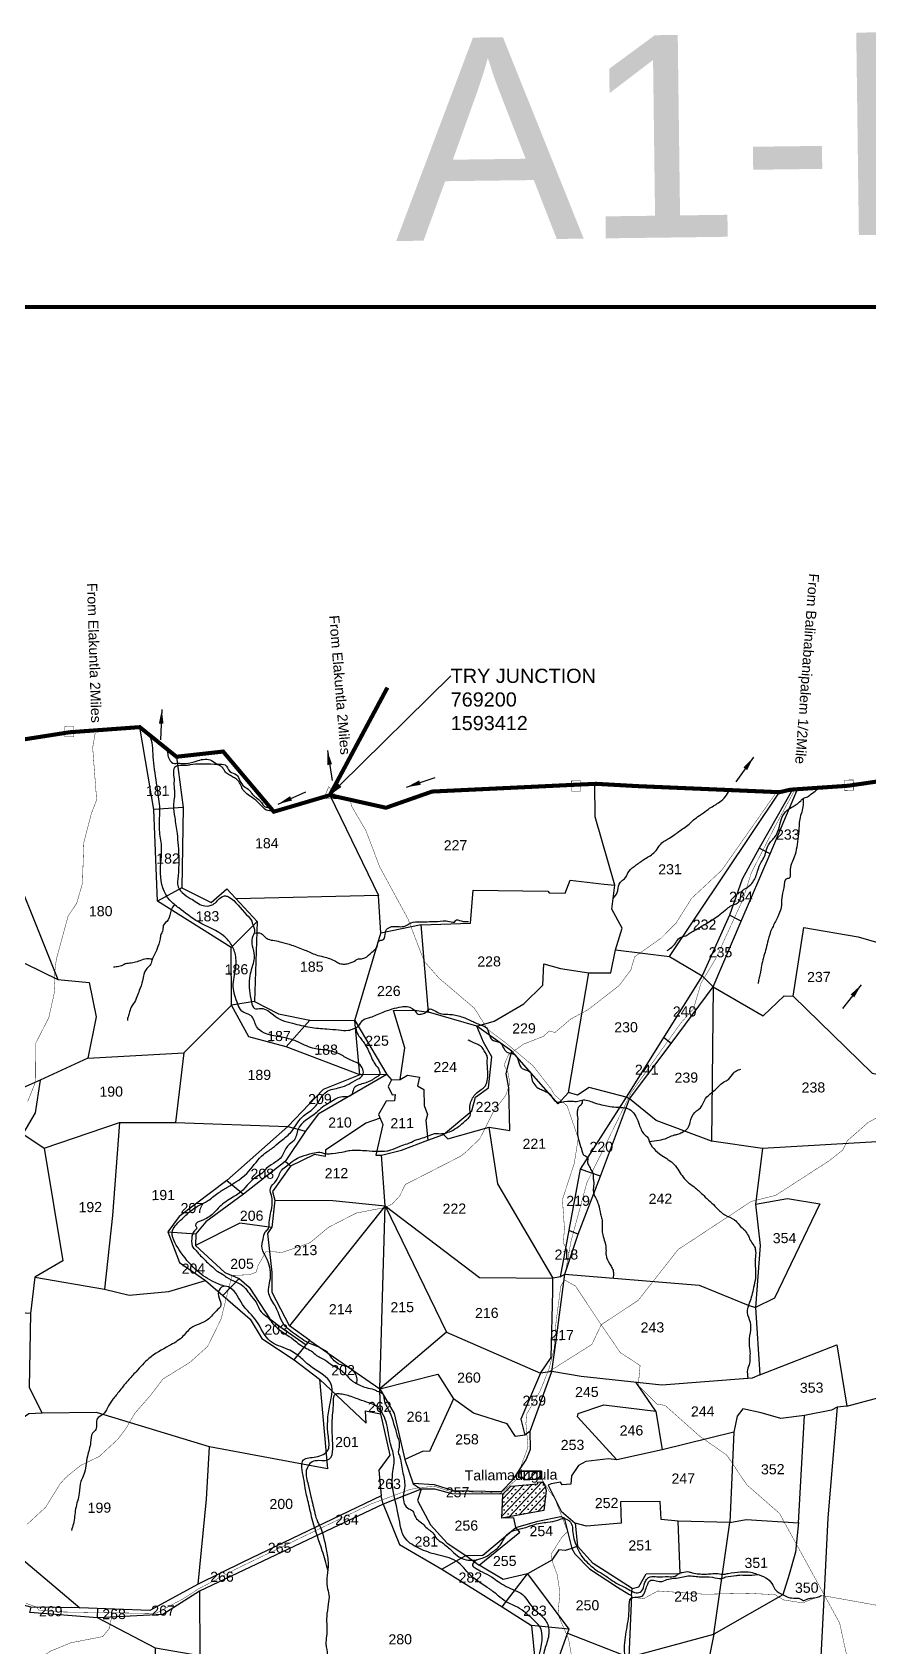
# Model space of a CAD drawing. Header units: feet. Extents: x 764898 to 774910, y 1587357 to 1595279.
# Drawn here: x 768536 to 770601, y 1591292 to 1595279 of the extents above; entities that cross this region are included whole.
import ezdxf
from ezdxf import colors
from ezdxf.entities.mleader import LeaderData, LeaderLine
from ezdxf.enums import TextEntityAlignment as Align
from ezdxf.math import Vec2, Vec3

# ---------------------------------------------------------------- set-up
doc = ezdxf.new("R2010")
doc.units = ezdxf.units.FT
doc.header["$LTSCALE"] = 15
doc.header["$MEASUREMENT"] = 0
doc.linetypes.add('HIDDEN2', pattern=[0.1875, 0.125, -0.0625])
for name, color, linetype in [('CRDS STONES', 7, 'Continuous'), ('DIMENSION', 1, 'Continuous'), ('PLOT', 7, 'Continuous'), ('PLOT NO', 7, 'Continuous'), ('ROADS', 6, 'Continuous'), ('TANKS-STREAM', 4, 'Continuous'), ('VILLAGE', 30, 'Continuous'), ('VILLAGE STONES', 240, 'Continuous')]:
    doc.layers.add(name, color=color, linetype=linetype)
doc.layers.add('VILLAGE BOUNDRY', color=5, linetype='HIDDEN2', lineweight=100)
doc.styles.add('CANAL', font='Cambria.ttf')
doc.styles.get("Standard").update_dxf_attribs({"font": 'arial.ttf'})
doc.linetypes.add('DOTS', pattern='A,1e-06,-3,["●",Standard,S=3,R=0,X=-1.25,Y=-1.25],-3', length=6.000001)
doc.dimstyles.new('CRDS', dxfattribs={"dimtxt": 20, "dimasz": 35, "dimexe": 0.18, "dimexo": 0.0625, "dimgap": 0.09, "dimtad": 0, "dimtih": 1, "dimtoh": 1, "dimdec": 0, "dimzin": 2, "dimdsep": 46, "dimtxsty": 'CANAL', "dimcen": 0.09, "dimclrt": 256, "dimadec": 0, "dimazin": 0, "dimtfac": 1, "dimtdec": 0, "dimtofl": 0, "dimtmove": 0, "dimatfit": 3, "dimfxl": 1, "dimtfill": 2, "dimtfillclr": 5, "dimtolj": 1, "dimtzin": 0, "dimarcsym": 0})

msp = doc.modelspace()

# ---------------------------------------------------------------- hatches: boundary and pattern name
at = {"layer": 'VILLAGE', "linetype": 'Continuous'}
h = msp.add_hatch(dxfattribs=at)
h.set_pattern_fill('SACNCR', color=256, scale=150, angle=1.53032, style=0)
h.paths.add_polyline_path([(769717, 1591688.2), (769784, 1591694.3), (769783.7, 1591698.2), (769794.6, 1591699.2), (769801.1, 1591690.1), (769805, 1591677.6), (769799.1, 1591628.5), (769695.3, 1591609), (769697.4, 1591668.2)])
h.paths.add_polyline_path([(769746.4, 1591709.9), (769750, 1591703.8), (769793.5, 1591706.1), (769793.3, 1591725.5), (769737, 1591725.1), (769737.1, 1591709.9)])

# ---------------------------------------------------------------- linework, layer by layer
at = {"layer": 'DIMENSION', "color": 5, "const_width": 10}
msp.add_lwpolyline([(764902.6, 1594600.5), (774705.6, 1594600.5), (774705.6, 1587362.4), (764902.6, 1587362.4)], close=True, dxfattribs=at)
at = {"layer": 'PLOT'}
for points in [[(768448.5, 1593312), (768598.6, 1592939.4), (768675.8, 1592931.8), (768693.5, 1592847.5), (768672.5, 1592745.4), (768910.2, 1592758.6), (769027.9, 1592875.8), (769026.8, 1593018.6), (768844.7, 1593132.6), (768835.6, 1593359.1), (768801, 1593562.8)], [(768891.6, 1593489.7), (768908.3, 1593364.5), (768835.6, 1593359.1)], [(769633.8, 1592824.2), (769675.8, 1592836.4), (769749.6, 1592879.8), (769796.6, 1592925.4), (769798.7, 1592978.3), (769839.9, 1592966.6), (769910.4, 1592956.4), (769964.2, 1592956.1), (769975.7, 1593013.1), (769992.2, 1593066), (769966.4, 1593113.4), (769973.8, 1593172.3), (769926, 1593341.6), (769925.1, 1593422.7)], [(769270.2, 1593394.7), (769390.6, 1593146.6)], [(770413, 1593408.7), (770330.5, 1593263.8), (770289, 1593187), (770257.7, 1593098.3), (770189.5, 1592948.3), (770002, 1592648.8), (769888.4, 1592471.3), (769839.3, 1592205.5), (769821.5, 1592202.3), (769685.2, 1592435.2), (769663.6, 1592574.8), (769715, 1592566.7), (769712.4, 1592672), (769705.9, 1592707.6), (769719.6, 1592762.3), (769633.8, 1592824.2), (769513.8, 1592859), (769496, 1593074.8), (769396.6, 1593053.6)], [(769975.7, 1593013.1), (770109.1, 1592996.2), (770381.1, 1593402.1)], [(770973.4, 1593410.8), (770983.8, 1593311.6), (771015.4, 1593221.4), (770938.6, 1593219.1), (770878.8, 1593166), (770838.5, 1593167), (770784.9, 1592983.1), (770723.4, 1592685.7), (770721.1, 1592544.2), (770708.8, 1592410), (770712.8, 1592260.5), (770903.9, 1592257), (770916.5, 1592362.3), (770971.5, 1592458.3), (770968.5, 1592483.9), (770721.1, 1592544.2), (770339.2, 1592521.8), (770212.9, 1592540), (770076.5, 1592590.9), (770010.7, 1592644.8)], [(770357.5, 1593249.7), (770425.3, 1593409.6)], [(768908.3, 1593364.5), (768904.7, 1593166), (768844.7, 1593132.6)], [(770286.3, 1593083.6), (770357.5, 1593249.7), (770330.5, 1593263.8)], [(769496, 1593074.8), (769617.4, 1593078.8), (769624.2, 1593160.2), (769808.9, 1593157.9), (769812.3, 1593153.7), (769851.9, 1593152.9), (769863.8, 1593184.7), (769947.7, 1593174.7), (769973.8, 1593172.3)], [(768904.7, 1593166), (768977.2, 1593129.8), (769015.6, 1593163.6), (769091, 1593082.5), (769026.8, 1593018.6)], [(769221, 1592838.7), (769332.5, 1592838.5), (769396.6, 1593053.6), (769390.6, 1593146.6), (769039, 1593138.4)], [(770216.8, 1592921.5), (770286.3, 1593083.6), (770257.7, 1593098.3)], [(769091, 1593082.5), (769084.2, 1592885.2), (769027.9, 1592875.8)], [(770216.8, 1592921.5), (770340.2, 1592849.5), (770392.1, 1592899.2), (770414.8, 1592898.2), (770440.6, 1593068), (770575.1, 1593045.2), (770785.1, 1592984)], [(768672.5, 1592745.4), (768554.9, 1592690.9), (768409, 1592627), (768340.4, 1592700.3), (768275.9, 1592795.3), (768310.6, 1592942.1), (768401, 1593035.9), (768598.6, 1592939.4)], [(770109.1, 1592996.2), (770189.5, 1592948.3)], [(770002, 1592648.8), (769911, 1592672.5), (769882.3, 1592654.1), (769859.7, 1592660.2), (769910.4, 1592956.4)], [(770113.4, 1592781.5), (770216.8, 1592921.5), (770189.5, 1592948.3)], [(770216.8, 1592921.5), (770212.9, 1592540)], [(770414.8, 1592898.2), (770610.1, 1592707.9), (770723.4, 1592685.7)], [(769084.2, 1592885.2), (769143.9, 1592854.4), (769221, 1592838.7), (769162.7, 1592773.2), (769070.7, 1592797.6), (769027.9, 1592875.8)], [(769411.4, 1592704.8), (769422.5, 1592692), (769443.8, 1592692.5), (769455.4, 1592770.7), (769427.6, 1592862.8), (769479.2, 1592863.4), (769513.8, 1592859)], [(769332.5, 1592838.5), (769411.4, 1592704.8), (769344.7, 1592703.7), (769332.5, 1592838.5)], [(769551.1, 1592556.6), (769621.4, 1592615.3), (769630.3, 1592649.3), (769661.9, 1592672.1), (769670.4, 1592748.6), (769649.5, 1592785.1), (769633.8, 1592824.2)], [(769344.7, 1592703.7), (769162.7, 1592773.2)], [(770010.7, 1592644.8), (770113.2, 1592781.2), (770094.2, 1592796)], [(768910.2, 1592758.6), (768889.2, 1592586.5)], [(769859.7, 1592660.2), (769834.3, 1592632.6), (769719.6, 1592762.3)], [(769411.4, 1592704.8), (769241.4, 1592606.9), (769210.2, 1592564.7), (769160.2, 1592489.8), (769056.8, 1592409.7), (768964.5, 1592341.1), (768939.6, 1592311.2), (768938.9, 1592282.4), (769010.8, 1592215.8), (769046.2, 1592201.5), (769071.4, 1592179.5), (769122.4, 1592101.4), (769149.5, 1592081.2), (769211.7, 1592037), (769220.8, 1592048.3), (769393.9, 1591928.6), (769429.1, 1591867.6), (769455.6, 1591754), (769476.5, 1591694.3), (769496, 1591680.4), (769487, 1591652.6), (769519.3, 1591592.5), (769560.5, 1591547.8), (769606.6, 1591517.3), (769648.1, 1591517.8), (769729.8, 1591586.3), (769784.4, 1591601.8), (769841.1, 1591613.1), (769849.4, 1591609.9), (769867.8, 1591534.6), (769851.4, 1591529), (769835.9, 1591531.3), (769818.7, 1591505.3), (769758.6, 1591471.5), (769698.8, 1591458), (769639.3, 1591492.9), (769739.6, 1591575), (769729.8, 1591586.3)], [(769344.7, 1592703.7), (769254.2, 1592667.8), (769167, 1592576.7), (769210.2, 1592564.7)], [(769443.8, 1592692.5), (769461.9, 1592702.9), (769491.5, 1592698.4), (769486.6, 1592677), (769502.7, 1592667.8), (769503.2, 1592628), (769511.3, 1592606.3), (769507.4, 1592591.4), (769512.3, 1592542.9), (769551.1, 1592556.6), (769561.5, 1592545.9), (769663.6, 1592574.8)], [(768554.9, 1592690.9), (768543, 1592610.6), (768512, 1592558.4), (768564.7, 1592522.9), (768611.1, 1592244.9), (768541.9, 1592204.7), (768531.4, 1592114.4), (768467.6, 1592118.7), (768447.5, 1592083.6), (768291.9, 1591985.3), (768152.7, 1592028.1)], [(769422.5, 1592692), (769414.3, 1592675), (769424.3, 1592655), (769431.4, 1592655.4), (769430.2, 1592640.2), (769409.8, 1592639.1), (769390.7, 1592606.1), (769401, 1592581.4), (769384.3, 1592505.6), (769397.8, 1592505.5), (769447.7, 1592518), (769512.3, 1592542.9)], [(769938.9, 1592454.2), (770010.7, 1592644.8), (770002, 1592648.8)], [(768564.7, 1592522.9), (768751, 1592586.3), (768889.2, 1592586.5), (769167, 1592576.7)], [(768751, 1592586.3), (768733.6, 1592356.8), (768714.2, 1592174.5)], [(769167, 1592576.7), (769015.8, 1592443.4), (769056.8, 1592409.7)], [(769394.5, 1592597), (769359, 1592584.8), (769259.4, 1592518), (769258.8, 1592502), (769232.8, 1592507.4), (769173.4, 1592478.5), (769160.2, 1592489.8)], [(769134.8, 1592394.4), (769277.8, 1592393.9), (769406.9, 1592380.8), (769397.8, 1592505.5)], [(770339.2, 1592521.8), (770321.9, 1592384.7), (770401, 1592398.3), (770480.1, 1592385.4), (770368.4, 1592152.3), (770321.7, 1592129.7), (770332.4, 1591963), (770522.6, 1592037.1), (770547.4, 1591886.1), (771078, 1592028.6), (771089.3, 1592278.1)], [(769173.4, 1592478.5), (769128.5, 1592416.3), (769134.8, 1592394.4), (769127.5, 1592327.1), (769048, 1592337.7), (768938.9, 1592282.4)], [(769883.8, 1592310.2), (769938.9, 1592454.2), (769888.4, 1592471.3)], [(769015.8, 1592443.4), (768898.2, 1592354.2), (768870.1, 1592316.4), (768939.6, 1592311.2)], [(769406.9, 1592380.8), (769170.4, 1592084.2)], [(769406.9, 1592380.8), (769558.6, 1592068.4), (769393.9, 1591928.6)], [(769393.9, 1591928.6), (769406.9, 1592380.8)], [(769406.9, 1592380.8), (769639.7, 1592203.7), (769821.5, 1592202.3)], [(770321.9, 1592384.7), (770332.8, 1592282.4), (770321.7, 1592129.7)], [(768870.1, 1592316.4), (768899.4, 1592240.7), (768963.3, 1592196.4), (769005.9, 1592159), (769046.2, 1592201.5)], [(769220.8, 1592048.3), (769170.4, 1592084.2), (769127.9, 1592166.9), (769128.3, 1592216), (769117.3, 1592312.6), (769127.5, 1592327.1)], [(769818.5, 1591971), (769828.9, 1592042.5), (769850.8, 1592211.9), (769883.8, 1592310.2), (769860.3, 1592319.5)], [(768541.9, 1592204.7), (768714.2, 1592174.5), (768774.7, 1592159.6), (768872.8, 1592168.9), (768963.3, 1592196.4)], [(769791, 1591967.3), (769816.8, 1592005.7), (769821, 1592169), (769821.3, 1592202.3)], [(769839.3, 1592205.5), (769850.8, 1592211.9), (770182.8, 1592184.8), (770303.7, 1592135.6), (770321.7, 1592129.7)], [(769005.9, 1592159), (769073.3, 1592100.4), (769102.8, 1592052.5), (769182.2, 1592000.2), (769211.7, 1592037)], [(768531.4, 1592114.4), (768527.6, 1591931.7), (768560.3, 1591868.3), (768526.8, 1591867), (768441.8, 1591807.9)], [(769558.6, 1592068.4), (769791, 1591967.3), (769741.8, 1591853.3), (769751.7, 1591814.4)], [(769182.2, 1592000.2), (769245.1, 1591952.6), (769264.9, 1591731.3), (768973.1, 1591785), (768693.9, 1591870.2), (768560.3, 1591868.3)], [(769245.1, 1591952.6), (769360.2, 1591844), (769358.2, 1591873.9), (769395.4, 1591866.9), (769393.9, 1591928.6)], [(769393.9, 1591928.6), (769537.1, 1591964.5), (769576.1, 1591903.8)], [(769764.9, 1591823.7), (769818.5, 1591971)], [(769818.5, 1591971), (769791, 1591967.3)], [(770332.4, 1591963), (770313.2, 1591955.2), (770089.9, 1591937.6), (769891.2, 1591959.2), (769818.5, 1591971)], [(770075.3, 1591873.2), (770027.2, 1591944.4)], [(769476, 1591695.9), (769527.9, 1591692.6), (769574.9, 1591677.5), (769694.5, 1591674.9), (769723.2, 1591704.8), (769755.4, 1591753.6), (769765.8, 1591779.3), (769764.9, 1591823.7), (769751.7, 1591814.4), (769729.2, 1591810.7), (769708.1, 1591841.8), (769625.1, 1591868.9), (769576.1, 1591903.8), (769516.1, 1591774.2), (769501.2, 1591774.7), (769455.6, 1591754)], [(769395.4, 1591866.9), (769418.6, 1591764.9), (769391, 1591727.4), (769397.1, 1591664.4), (769055.2, 1591500.2), (768945.4, 1591446.6), (768825.6, 1591381.4), (768652.8, 1591387.8), (768532.3, 1591389.7), (768420.8, 1591419.2), (768324.4, 1591354.1), (768180.8, 1591321.3)], [(770547.4, 1591886.1), (770523, 1591883.1), (770508.9, 1591875.6), (770442.2, 1591862.5), (770384.5, 1591855.6), (770335.5, 1591869.2), (770290.3, 1591879.2), (770276.5, 1591861.1), (770267.7, 1591821.3), (770091.3, 1591777.8), (769979.4, 1591752.9), (769881.8, 1591859.2), (769883.8, 1591867.5), (769946.7, 1591889.2), (770075.3, 1591873.2), (770091.3, 1591777.8)], [(770523, 1591883.1), (770500.6, 1591610.2), (770491.3, 1591426.7), (770482.7, 1591267.6), (770482.2, 1591245.6), (770570.8, 1590846.7), (770428.3, 1590790.7), (770297, 1590739.8), (770160.7, 1590741.6)], [(770267.7, 1591821.3), (770257.8, 1591598.5), (770298.5, 1591605.7), (770427.7, 1591597.7), (770442.2, 1591862.5)], [(768945.4, 1591446.6), (768966.1, 1591656), (768973.1, 1591785)], [(769979.4, 1591752.9), (769958.2, 1591755.4), (769902.5, 1591748.8), (769884.1, 1591739.4), (769867.4, 1591713.8), (769865.9, 1591693.5), (769844.5, 1591691.5), (769840.3, 1591697.7), (769817.3, 1591694.2), (769809.8, 1591690.3), (769841.8, 1591626.3), (769876, 1591597.2)], [(769717, 1591688.2), (769784, 1591694.3), (769783.7, 1591698.2), (769794.6, 1591699.2), (769801.1, 1591690.1), (769805, 1591677.6), (769799.1, 1591628.5), (769695.3, 1591609)], [(769736.6, 1591725.1), (769793.3, 1591725.5), (769793.5, 1591706.1), (769750, 1591703.8), (769746.4, 1591709.9), (769737.1, 1591709.9), (769737, 1591725.1)], [(769496, 1591680.4), (769402.1, 1591643.8), (769397.1, 1591664.4)], [(769729.8, 1591586.3), (769724.6, 1591610.1), (769695.3, 1591609), (769697.4, 1591668.2), (769572.1, 1591669.4), (769529.4, 1591681.2), (769496, 1591680.8)], [(769697.4, 1591668.2), (769717, 1591688.2)], [(769402.1, 1591643.8), (768948.2, 1591428.9), (768857.6, 1591371), (768697, 1591362.9), (768697.8, 1591386.1)], [(769402.1, 1591643.8), (769442.5, 1591544.3), (769547.3, 1591483.1), (769606.6, 1591517.3)], [(770218.9, 1591322.4), (770257.8, 1591598.5), (770130.9, 1591601.8), (770088.5, 1591606.3), (770086.3, 1591650), (769988.3, 1591649.7), (769990.2, 1591596.6), (769904.3, 1591589.4), (769876, 1591597.2), (769882, 1591539.8), (769867.8, 1591534.6)], [(770017, 1591435.7), (770033.6, 1591439.5), (770051.2, 1591471.4), (770135.9, 1591472.6), (770130.9, 1591601.8)], [(770427.8, 1591598.5), (770420.3, 1591525.5), (770404.7, 1591469.8), (770389.2, 1591420.1), (770218.9, 1591322.4)], [(768466.3, 1591545.7), (768652.8, 1591387.8)], [(770015, 1591418), (770017, 1591435.7), (769920.5, 1591497), (769882, 1591539.8)], [(769606.6, 1591517.3), (769639.3, 1591492.9)], [(769867.8, 1591534.6), (769875.4, 1591521.2), (769911.9, 1591484.1), (769980.4, 1591439.1), (770008.8, 1591421.8), (770015, 1591418), (770008.4, 1591265.6)], [(769547.3, 1591483.1), (769696.2, 1591390.1), (769758.6, 1591471.5)], [(769758.6, 1591471.5), (769860.5, 1591335.2), (769768.7, 1591344.5)], [(768948.2, 1591428.9), (768949, 1591268.9), (768840.1, 1591288.1)], [(768697, 1591362.9), (768529.2, 1591376.5), (768532.7, 1591389.6)], [(769696.2, 1591390.1), (769768.7, 1591344.5), (769777.7, 1591252.3)], [(768317.4, 1590853.9), (768521.4, 1590826.9), (768548.4, 1590753.8), (768845.7, 1590795.2), (768878.1, 1590781.1), (768837.7, 1591093.3), (768840.1, 1591288.1), (768697, 1591362.9)], [(769860.5, 1591335.2), (769791.6, 1591141.3), (769748.6, 1591170.9)], [(769856.9, 1591325.1), (770008.4, 1591265.6), (770218.9, 1591322.4), (770208.4, 1591269.4), (770162.5, 1591072.1), (769995.9, 1591065.7), (769943.6, 1591040.5), (769886.6, 1590880)]]:
    msp.add_lwpolyline(points, dxfattribs=at)
at = {"layer": 'ROADS', "linetype": 'DOTS', "ltscale": 0.5, "const_width": 1}
for points in [[(768524.2, 1592638.3), (768543.2, 1592685.7), (768542.9, 1592753.7), (768542.8, 1592779.8), (768576.3, 1592845.2), (768591.2, 1592912.1), (768589.1, 1592944), (768595.1, 1592990.4), (768624.1, 1593096.2), (768645.1, 1593127.3), (768659.4, 1593176.9), (768662.7, 1593277.3), (768671.2, 1593310.2), (768681.3, 1593348.9), (768694.5, 1593383.1), (768690.3, 1593438), (768687.6, 1593473.7), (768684.7, 1593512.6), (768690.9, 1593548.5)], [(770373.6, 1593402.4), (770238.3, 1593209.5), (770164, 1593140.1), (770125.5, 1593079.1), (770089.5, 1593042.4), (770052.9, 1593016.6), (770023.2, 1592995.7), (770013.6, 1592962.7), (769985.2, 1592924.9), (769908.5, 1592865.3), (769865.5, 1592841.8), (769826.1, 1592808.5), (769812.7, 1592812.6), (769797.8, 1592799.1), (769749.2, 1592780.1), (769711.3, 1592753.5), (769700.8, 1592728), (769710, 1592710.6), (769715.1, 1592683.6), (769704.7, 1592653.1), (769675.1, 1592614.6), (769664.6, 1592593.4), (769649.4, 1592563.4), (769640.6, 1592546), (769620.5, 1592526.8), (769607.4, 1592514.3), (769593, 1592502.8), (769456.8, 1592433.3), (769443.3, 1592405.6), (769424.4, 1592384.9), (769402, 1592374.7), (769385.3, 1592372.4), (769335.4, 1592362.6), (769267.3, 1592327.6), (769222.1, 1592289.9), (769201.4, 1592282), (769151, 1592265.2), (769132.2, 1592267.1), (769112.1, 1592266.7), (769093.2, 1592233), (769088.2, 1592216.6), (769071.8, 1592210.4), (769045.3, 1592209.3), (769028.5, 1592208.7), (769008.8, 1592129.4), (769001.9, 1592101.2), (768968.6, 1592033.3), (768924.6, 1591993.8), (768858.5, 1591953), (768825.7, 1591910.3), (768789.5, 1591869), (768766, 1591829.4), (768747, 1591804.3), (768701.1, 1591761.7), (768654.6, 1591739.2), (768620.6, 1591711.8), (768603.8, 1591693.4), (768568.6, 1591636.3), (768523.4, 1591594.4)], [(770670.9, 1592624.7), (770600, 1592586.6), (770548.6, 1592541.5), (770536.9, 1592518.1), (770503.7, 1592492), (770411.8, 1592432.5), (770371.3, 1592406.3), (770311, 1592391.4), (770218.5, 1592330.5), (770130.5, 1592272.7), (770068.8, 1592194.1), (770032.2, 1592147.5), (769964.3, 1592102.5), (769940.5, 1592086.7), (769876.9, 1592182.5), (769849, 1592198), (769866.2, 1592294.3), (769905.3, 1592438.1), (769943, 1592514.3), (769990.7, 1592611.7), (770014.3, 1592659.9), (770079.7, 1592751.6), (770137.1, 1592832), (770168.6, 1592867.4), (770187, 1592930.4), (770224, 1592992.4), (770290.9, 1593138.2), (770311.6, 1593203.9), (770370.2, 1593318.1), (770419.5, 1593409.2)], [(770632.2, 1591392.1), (770484.4, 1591418.6), (770438.3, 1591399.9), (770390.7, 1591407.3), (770370, 1591420.3), (770303.5, 1591423.6), (770233, 1591422.1), (770195.9, 1591421.3), (770109.3, 1591427.4), (770080.7, 1591429.4), (770044.3, 1591410), (770020.6, 1591413.9)]]:
    msp.add_lwpolyline(points, dxfattribs=at)
at = {"layer": 'ROADS', "linetype": 'HIDDEN2', "ltscale": 10, "const_width": 1}
for points in [[(769860.7, 1592263.4), (769847.2, 1592288.6), (769849.7, 1592325.9), (769844.8, 1592396), (769874.1, 1592485.7), (769883.8, 1592547.2), (769856.4, 1592627.5), (769825.2, 1592654.6), (769816, 1592670.4), (769771.6, 1592727), (769702.5, 1592784.8), (769659.6, 1592816.9), (769627.8, 1592868.2), (769540, 1592942.9), (769503.4, 1592984.4), (769463.1, 1593089.7), (769436.2, 1593139.1), (769393.8, 1593217), (769359.5, 1593307.2), (769338.4, 1593343.2), (769323.7, 1593368.2), (769321.1, 1593383.3)], [(769729.8, 1591703.4), (769759.8, 1591785.1), (769754.6, 1591842.3), (769756.2, 1591866), (769789.9, 1591923.4), (769812.2, 1591979.5), (769824.6, 1592029.3), (769827.8, 1592083.4), (769840.6, 1592181.6), (769849, 1592198)], [(769812.4, 1591972), (769872.3, 1592009.7), (769917.3, 1592038.1), (769940.5, 1592086.7)], [(770611.3, 1591123.1), (770549.2, 1591259.3), (770529.4, 1591350.2), (770476.4, 1591446.9), (770439.4, 1591514.3), (770405.3, 1591576.4), (770380.9, 1591620.9), (770300.6, 1591691.1), (770250.7, 1591764.8), (770183.5, 1591811.9), (770120.2, 1591868.1), (770097.9, 1591887.9), (770078.1, 1591890.7), (770032.1, 1591937.3), (770036.6, 1591986.1), (769987.9, 1592018), (769940.5, 1592086.7)], [(768519.7, 1591399.1), (768546.7, 1591389.5), (768551.4, 1591382.3), (768572.4, 1591380.5), (768602.7, 1591377.7), (768700.3, 1591376.1), (768780, 1591374.8), (768840, 1591373.8), (768907.7, 1591409.8), (768946, 1591434.5), (769045.8, 1591487.2), (769216.5, 1591569.3), (769372.5, 1591644.4), (769413.6, 1591659.7), (769466.8, 1591679.6), (769490.3, 1591684.5), (769529.5, 1591687.8), (769566.1, 1591675.8), (769603.3, 1591674.5), (769693.4, 1591671.3), (769722.5, 1591696.9), (769737.1, 1591709.9)], [(769869.5, 1591256.4), (769859.9, 1591311.1), (769833.8, 1591370.9), (769838.5, 1591426.2), (769831.7, 1591469.9), (769818.7, 1591505.3), (769816.7, 1591519.7), (769843.1, 1591561.6), (769857.6, 1591576.1), (769825.8, 1591658.3), (769812.2, 1591676.3), (769793.5, 1591706.1)], [(768304.9, 1591349.7), (768339.7, 1591229), (768408.7, 1591245.1), (768454.1, 1591229.8), (768475, 1591229.2), (768541.3, 1591255.7), (768580.7, 1591280.8), (768610.4, 1591293), (768630.3, 1591301.3), (768709.4, 1591316.7), (768726.2, 1591337.3), (768733.3, 1591375.5)]]:
    msp.add_lwpolyline(points, dxfattribs=at)
at = {"layer": 'TANKS-STREAM'}
for points in [[(769009.6, 1592182.2), (768979.6, 1592194.6), (768938.2, 1592224.1), (768898.6, 1592271.5), (768881.9, 1592319.7), (768905.5, 1592348.4), (768930.1, 1592370.9), (768968, 1592392.7), (768993.7, 1592411.7), (769016.2, 1592425.8), (769071.1, 1592466.8), (769106.2, 1592507.5), (769129, 1592523.6), (769147.3, 1592539.3), (769173.2, 1592561), (769201.7, 1592599.6), (769231.2, 1592622.2), (769248.4, 1592647), (769261.8, 1592662.3), (769295.3, 1592672.7), (769338.4, 1592693.2), (769351.9, 1592703.8), (769342.3, 1592731), (769333.7, 1592735.7), (769318.8, 1592742), (769293.4, 1592755.6), (769261, 1592764.9), (769227.9, 1592769.7), (769187.6, 1592787), (769156.2, 1592796.1), (769089.4, 1592823.6), (769075.9, 1592850), (769052.8, 1592861.7), (769043.3, 1592878.4), (769031.7, 1592922.2), (769038, 1592968), (769036.3, 1593004.5), (769023.1, 1593031.8), (769011.3, 1593044.6), (768946.1, 1593081.6), (768897.2, 1593116.3), (768875, 1593135.4), (768852.3, 1593201.1), (768854.7, 1593268.9), (768849.8, 1593308), (768850.4, 1593367.1), (768847.6, 1593390.6), (768837.7, 1593458.2), (768834.2, 1593489.7), (768832.4, 1593517.6), (768827, 1593541.8)], [(768868.6, 1593508.3), (768870.1, 1593496.3), (768874, 1593483), (768886.7, 1593472.6), (768893.7, 1593473.5), (768906.9, 1593473.1), (768935.5, 1593477.2), (768945.4, 1593480.4), (768978.2, 1593480.4), (768993.3, 1593471.7), (769012.1, 1593469.5), (769023.6, 1593453.6), (769039.7, 1593445.3), (769048.1, 1593430.3), (769058.8, 1593416.1), (769072, 1593406.7), (769077.6, 1593398.6), (769082, 1593393.9), (769087.3, 1593389.7), (769091.7, 1593386.4), (769095.5, 1593383.3), (769101.3, 1593376.4), (769104.7, 1593371.7), (769110.5, 1593366), (769122.5, 1593365.1)], [(769130.2, 1593356), (769113.5, 1593357.9), (769100, 1593370), (769082.8, 1593385.8), (769056.7, 1593407.3), (769043.5, 1593430.9), (769035.3, 1593437.2), (769024.9, 1593443.1), (769015.3, 1593449.2), (769007.3, 1593460.1), (769001.5, 1593466.5), (768985.4, 1593470.6), (768951, 1593471.5), (768925.7, 1593469.5), (768915.7, 1593467.8), (768894.5, 1593467.5), (768888.9, 1593465.1), (768884, 1593453.1), (768885.9, 1593434.7)], [(768885.9, 1593434.7), (768885.6, 1593416.1), (768886.9, 1593403.9), (768884.2, 1593369.4), (768887.2, 1593339.6), (768893, 1593300.3), (768895.7, 1593270.5), (768895.4, 1593195.5), (768896.1, 1593168.1), (768910.5, 1593150.2), (768930.8, 1593136.7), (768961.9, 1593121.2), (768982.1, 1593124.9), (769003.7, 1593143.5), (769012.7, 1593145.8), (769020.1, 1593143.3), (769064.8, 1593099.4), (769077.5, 1593083.2), (769078.8, 1593079), (769084.6, 1593057.6), (769078.8, 1593042.5), (769078.6, 1593022.8), (769083.6, 1592998.4), (769082, 1592984.2), (769071.7, 1592943), (769072.1, 1592912.6), (769076.8, 1592884), (769084.6, 1592867.7), (769100, 1592867.9), (769131.6, 1592851.9), (769151.9, 1592839.3), (769178.2, 1592831.4), (769221.6, 1592821.6), (769263, 1592817.4), (769291.8, 1592815.1), (769316.3, 1592814.1), (769330, 1592818.1), (769340.8, 1592824.5), (769351.2, 1592838.5), (769370.9, 1592846.4), (769385.9, 1592852.2), (769401.7, 1592858.8), (769447, 1592872.2), (769454.7, 1592873.1), (769479.2, 1592863.4), (769488.9, 1592853.8), (769498.7, 1592854.7), (769509.2, 1592859.6), (769513.3, 1592865), (769539.1, 1592857.3), (769569.4, 1592853.3), (769599.1, 1592846.4), (769617.6, 1592838.4), (769643.6, 1592827.1), (769656.9, 1592820.4), (769664.8, 1592801.9), (769670.5, 1592791), (769689.8, 1592783.9), (769707.8, 1592760.1), (769726.6, 1592754.4), (769745.7, 1592719.5), (769765.2, 1592710.7), (769768.3, 1592698.3), (769784.9, 1592671.5), (769795.7, 1592666.4), (769813.3, 1592656.3), (769830.1, 1592637.4), (769856.9, 1592639.2), (769886.5, 1592639.6), (769893, 1592641.8), (769921.8, 1592635.7), (769941.6, 1592630.3), (769976.4, 1592624.3), (770009.5, 1592619.5), (770032.7, 1592586.7), (770034.4, 1592581.6), (770047.8, 1592556.5), (770056, 1592548.5), (770057.8, 1592543.3), (770090, 1592505.1), (770120.7, 1592482.7), (770143, 1592451.2), (770157.3, 1592436.8), (770172.9, 1592425), (770193.7, 1592405.9), (770225.4, 1592375.8), (770245.9, 1592358.2), (770269.6, 1592346), (770281.3, 1592333.3), (770295.7, 1592319.3), (770304, 1592306.1), (770310.6, 1592292.5), (770319.3, 1592279.3), (770322, 1592268.1), (770320.9, 1592249.3), (770321.4, 1592201.8), (770316.6, 1592178.6), (770312.5, 1592159.3), (770306.7, 1592141.6), (770300.9, 1592117.1), (770308.1, 1592093.6), (770305.7, 1592039.1), (770308, 1592019.1), (770307.8, 1592006.7), (770307.1, 1591992.1), (770301.7, 1591975.3), (770303.3, 1591954.5)], [(770103.6, 1593010.8), (770124.5, 1593030), (770134.7, 1593042.4), (770149.4, 1593047.5), (770160.4, 1593054.7), (770168, 1593059), (770183.4, 1593067.8), (770234.5, 1593100.9), (770250.4, 1593113.9), (770262.3, 1593122.1), (770271.6, 1593125.7), (770279.7, 1593130.4), (770285.4, 1593145.7), (770288, 1593157.3), (770293.9, 1593162.3), (770310, 1593174.2), (770324.7, 1593200.6), (770333.6, 1593225.8), (770342, 1593239.7), (770353.9, 1593272.2), (770370.4, 1593292.5), (770378.9, 1593311.4), (770395.4, 1593353.3), (770411.6, 1593365.3), (770422, 1593371.6), (770433.3, 1593380.8), (770439.5, 1593386.4), (770449.9, 1593391), (770462.3, 1593399.9), (770478.8, 1593413.2), (770476.7, 1593411.8)], [(769969.7, 1593139.4), (769980.1, 1593154.5), (769985.1, 1593175.1), (769993.1, 1593184.7), (770001.7, 1593192.6), (770006.5, 1593202.8), (770021.7, 1593218.6), (770032, 1593226.2), (770038, 1593230.3), (770045.2, 1593235.3), (770070.2, 1593252.2), (770081.1, 1593265.3), (770090.2, 1593276.7), (770108.9, 1593288.5), (770123.3, 1593298.2), (770134.8, 1593306.8), (770160.6, 1593325.9), (770168.4, 1593333.5), (770183, 1593344.3), (770192.8, 1593351.1), (770208.3, 1593362.3), (770233.4, 1593378), (770247.1, 1593391.2), (770257.1, 1593407.4)], [(770439.7, 1593387.7), (770439, 1593370.5), (770435.7, 1593353.1), (770430.7, 1593335.3), (770429.2, 1593318.7), (770423.5, 1593266.4), (770417.2, 1593242), (770410.7, 1593225.7), (770407.1, 1593205.8), (770404.2, 1593189.2), (770400.7, 1593188.9), (770391.3, 1593166.2), (770386.3, 1593141.2), (770385.2, 1593117.3), (770379.5, 1593100.9), (770374.4, 1593089.4), (770361.8, 1593064.4), (770352.7, 1593037.2), (770347.8, 1593016.4), (770342.4, 1592998.3), (770333.7, 1592958), (770327.8, 1592929.6)], [(768886.7, 1593124.4), (768878.6, 1593111.4), (768871, 1593086.6), (768859.1, 1593072.8), (768857.2, 1593058.5), (768853.1, 1593050.4), (768851.2, 1593040), (768847.8, 1593026.5), (768839.6, 1593005.9), (768830.9, 1592986.5), (768826, 1592974.2), (768822.2, 1592970.5), (768811.1, 1592952.2), (768808, 1592936.4), (768799.9, 1592912.5), (768793.5, 1592896.7), (768785.7, 1592879.9), (768781.8, 1592875), (768776, 1592859.4), (768772, 1592847.5), (768770.3, 1592838.6)], [(769083.6, 1593053.7), (769100.6, 1593053.4), (769109.1, 1593045.5), (769117.7, 1593039.3), (769134.1, 1593035.8), (769150.6, 1593031.7), (769176, 1593024.6), (769192, 1593018.5), (769208.4, 1593012.3), (769236.6, 1593000.5), (769254.6, 1592995.9), (769284.4, 1592984.6), (769294.5, 1592979.4), (769305.6, 1592977.5), (769316.2, 1592979.2), (769333.6, 1592986.7), (769336.7, 1592988.9), (769345.2, 1592990.6), (769356.8, 1592992.8), (769374.1, 1593007.3), (769386, 1593018.1), (769388.4, 1593026.2), (769390.7, 1593033.8), (769402.8, 1593038.2), (769407.6, 1593056), (769415.7, 1593067.4), (769430.5, 1593070.8), (769445.3, 1593069.9), (769459, 1593072.7), (769470.6, 1593079.7), (769494.6, 1593082.2), (769516.3, 1593082.4), (769536.4, 1593082.7), (769565.5, 1593083), (769580.3, 1593083.2), (769581, 1593085.1), (769595, 1593084.2), (769612.7, 1593083.1)], [(768831, 1592989.6), (768817.7, 1592990.7), (768801.4, 1592985.8), (768786.9, 1592981.2), (768773.2, 1592979.2), (768764.6, 1592977.9), (768756, 1592973.4), (768749.5, 1592971.5), (768736.1, 1592969.6)], [(769334.2, 1592820), (769340.1, 1592802.6), (769344.9, 1592796.3), (769352.3, 1592786.5), (769359.4, 1592775.6), (769375.3, 1592742.3), (769381.1, 1592731.4), (769392.6, 1592715.1), (769392.8, 1592704.5), (769382.9, 1592697), (769375.6, 1592692), (769353.2, 1592682.5), (769328.8, 1592668.9), (769324.4, 1592654.7), (769297.8, 1592649.3), (769270.4, 1592635.4), (769252.3, 1592624.3), (769236.8, 1592610.5), (769192.1, 1592569.7), (769182, 1592542), (769166.2, 1592528.3), (769151.6, 1592502.2), (769109.5, 1592468.3), (769105.6, 1592463.3), (769090.4, 1592453.1), (769043.3, 1592409.3), (769030.1, 1592401.5), (768998.2, 1592378), (768984.4, 1592363.9), (768956.8, 1592345.3), (768938.6, 1592332.2), (768941.6, 1592326), (768936.1, 1592318.6), (768929.3, 1592299.7), (768933.9, 1592275.9), (768937.9, 1592272.6), (768945.3, 1592263.4), (768957.7, 1592251.3), (768969.1, 1592239.4), (768977.5, 1592232.6), (768990.3, 1592220.4), (769005, 1592212), (769015.3, 1592204.5), (769038, 1592192.9), (769051.4, 1592186), (769077, 1592156.6), (769091.1, 1592137.2), (769097.6, 1592123), (769112.3, 1592109.2), (769135.9, 1592083), (769181.1, 1592050), (769194.8, 1592038.9), (769212.9, 1592028.5), (769227.3, 1592019.7), (769240.7, 1592008.9), (769253, 1592003.1), (769272.7, 1591989.4), (769298.8, 1591973.8), (769327.4, 1591947.1), (769346.4, 1591936.7), (769360.4, 1591931.6), (769379.4, 1591926.8), (769386.7, 1591923.2), (769401.1, 1591916.1), (769405.3, 1591896.6), (769411.1, 1591885), (769432.4, 1591828.7), (769434.4, 1591821.8), (769435.8, 1591814.8), (769437.6, 1591810.2), (769441.5, 1591784.7), (769440, 1591768.8), (769442.1, 1591764.2), (769444.5, 1591754.6), (769451.9, 1591715.7), (769455.1, 1591696.5), (769454.9, 1591683.9), (769451.4, 1591663), (769465.5, 1591632), (769473.5, 1591628.1), (769478.9, 1591618.6), (769487.4, 1591604.8), (769500.1, 1591595), (769510.5, 1591584.1), (769517.2, 1591579.2), (769524.6, 1591573), (769534, 1591559.2), (769540.7, 1591553.6), (769566.9, 1591533.2), (769585.4, 1591516.5), (769601.4, 1591508.1), (769623, 1591505.1), (769642.9, 1591509.2), (769658.4, 1591515.7), (769667, 1591522.1), (769688, 1591538.9), (769697.8, 1591553.3), (769707.2, 1591567.3), (769716.8, 1591575.3), (769740.5, 1591582.7), (769754, 1591586.2), (769790.4, 1591597.2), (769808.3, 1591599.1), (769833.5, 1591604.6), (769849.7, 1591608.6), (769867.5, 1591594.1), (769870, 1591578.9), (769873.2, 1591558.3), (769880.2, 1591539.1), (769893, 1591514.2), (769906.8, 1591499.1), (769930.6, 1591479.5), (769941.6, 1591473), (769977.7, 1591448.9), (770005.1, 1591434.9), (770033.8, 1591425.3), (770039.4, 1591428.3), (770048.7, 1591450.3), (770054, 1591459.7), (770061.5, 1591464.7), (770078.1, 1591464.6), (770106.3, 1591464.9), (770123.2, 1591466.3), (770132.4, 1591472.6), (770140.6, 1591475.2), (770157.2, 1591476.7), (770165.2, 1591474.1), (770181.2, 1591471.6), (770197.1, 1591471.1), (770212, 1591472), (770228.6, 1591472.2), (770244.6, 1591470.7), (770254.2, 1591472.8), (770284.7, 1591476.4), (770309.9, 1591475.7), (770325.2, 1591470.9), (770346.9, 1591462.2), (770361.7, 1591448.1), (770372.8, 1591430.3), (770383.2, 1591423.5), (770410.8, 1591412.1), (770433.7, 1591409.4), (770439.4, 1591406.1), (770450.6, 1591409.9), (770459.9, 1591411.7), (770474.8, 1591414.1), (770484.4, 1591418.6)], [(769337, 1591941.2), (769337.2, 1591956), (769318.5, 1591980.7), (769287.3, 1591992.6), (769264.4, 1592018.1), (769216.3, 1592042.6), (769178.5, 1592068.1), (769160.8, 1592082.2), (769136.6, 1592130.7), (769119.9, 1592163.1), (769124, 1592206.7), (769122.2, 1592228.2), (769113.7, 1592251.7), (769103.1, 1592275.8), (769105.4, 1592298.4), (769110.9, 1592316), (769118.6, 1592324.6), (769120.7, 1592340.2), (769123.8, 1592360.4), (769126.8, 1592403.1), (769123.6, 1592423.1), (769138.4, 1592443.7), (769151.7, 1592468.7), (769164.4, 1592479.6), (769182, 1592493.3), (769200, 1592502.3), (769227.8, 1592510.4), (769245.8, 1592512.9), (769262.9, 1592509), (769276.5, 1592509.9), (769308, 1592514.8), (769320.1, 1592517.5), (769341, 1592518.1), (769360.9, 1592516.8), (769389, 1592515.3), (769421.1, 1592518.5), (769444.1, 1592528.2), (769462.1, 1592534), (769481.3, 1592542.4), (769499.6, 1592548.2), (769515.6, 1592553.9), (769533.3, 1592559.6), (769538.5, 1592559), (769569.6, 1592565.3), (769588.3, 1592576.3), (769610.4, 1592595.4), (769617.3, 1592603.5), (769616.2, 1592617.7), (769617.8, 1592633.7), (769631.5, 1592658.2), (769644.5, 1592667.9), (769652.9, 1592675), (769658.1, 1592685.1), (769659.7, 1592722.6), (769659.3, 1592740.6), (769658.6, 1592751.4), (769653, 1592760.6), (769646.6, 1592771.6), (769638.3, 1592777.7), (769629.9, 1592781.1), (769622.4, 1592784.8), (769611.8, 1592789.7)], [(770059.2, 1592539.4), (770083.3, 1592543.1), (770103.4, 1592548.2), (770107.3, 1592550.1), (770121.7, 1592555.5), (770129.5, 1592557.4), (770139.7, 1592561.7), (770154.5, 1592572), (770160.4, 1592586.9), (770171.4, 1592611.1), (770189.3, 1592627.2), (770195.5, 1592641), (770209.5, 1592656.8), (770221.8, 1592667.1), (770242.2, 1592685.7), (770254.9, 1592692.9), (770267.8, 1592709), (770274.4, 1592714), (770285.4, 1592718.4)], [(769893.8, 1592642), (769890.7, 1592629.6), (769883.8, 1592623), (769882, 1592617.6), (769881.3, 1592613.8), (769882.5, 1592595.4), (769882.1, 1592587.2), (769881.8, 1592568.9), (769881.9, 1592559.8), (769884.6, 1592544), (769891.5, 1592521.7), (769893.6, 1592514.1), (769897.8, 1592506), (769906.9, 1592500.2), (769906.6, 1592487.8), (769911.9, 1592477.2), (769914.5, 1592471.1), (769920.1, 1592460.6), (769920.3, 1592453.4), (769921.9, 1592441.9), (769922, 1592410.2), (769928, 1592397.8), (769933.8, 1592383.6), (769939.1, 1592360.2), (769942.3, 1592348.1), (769943, 1592335.4), (769944.3, 1592308.9), (769949.6, 1592291.4), (769952.4, 1592269), (769952.5, 1592259.3), (769961.9, 1592236.6), (769967.6, 1592227), (769970.8, 1592215.8), (769969.7, 1592202.2)], [(769265.1, 1591481.6), (769251.7, 1591528.8), (769228.4, 1591601.3), (769217.3, 1591648), (769209.4, 1591683.5), (769205.6, 1591708.6), (769205.7, 1591753.4), (769235.7, 1591760.5), (769266.2, 1591778.3), (769266.7, 1591810.4), (769270.2, 1591888.9), (769274, 1591939.7), (769219.1, 1591986.8), (769198.2, 1592005.9), (769167, 1592025.9), (769122.9, 1592046.5), (769089.3, 1592096.1), (769055, 1592136.9), (769024, 1592178), (769007.1, 1592181.7), (768995.3, 1592168.3), (768998.7, 1592147.2), (769000.3, 1592131.8), (768994, 1592125), (768967.9, 1592098.6), (768927.3, 1592078.3), (768904.7, 1592055.6), (768873.1, 1592034.8), (768823.7, 1592003.4), (768791.9, 1591970.9), (768771.2, 1591948.5), (768749, 1591920.9), (768732.8, 1591900.3), (768721, 1591881.5), (768709.7, 1591865.4), (768695.9, 1591854.7), (768692.1, 1591828.1), (768684.6, 1591819.3), (768679.6, 1591796.2), (768671.5, 1591762.3), (768667.7, 1591738.3), (768663, 1591717.2), (768655.6, 1591699.9), (768651.5, 1591670.7), (768642.5, 1591632.5), (768637.1, 1591594.8), (768632.1, 1591578.6)], [(769515.5, 1590641.7), (769525.3, 1590653.5), (769532.6, 1590648.8), (769538.9, 1590641), (769538.4, 1590658.4), (769544.5, 1590669.2), (769563.5, 1590679.3), (769580.3, 1590695.9), (769611.7, 1590726.5), (769632, 1590743.1), (769646.7, 1590750.8), (769658.7, 1590757.9), (769673.3, 1590764.6), (769696.4, 1590779.2), (769715, 1590786.2), (769728.5, 1590786.4), (769738.8, 1590802.3), (769731.8, 1590815.1), (769714.6, 1590850.3), (769675.7, 1590923.5), (769661, 1590955), (769669.3, 1591004), (769683.3, 1591037.5), (769693.9, 1591062.5), (769730.8, 1591124.5), (769769.9, 1591194.4), (769786.6, 1591266.8), (769787.8, 1591342.6), (769774.7, 1591356.7), (769754.6, 1591375), (769733.5, 1591389.7), (769705.8, 1591402.7), (769686.4, 1591417.6), (769664.7, 1591434.3), (769618.6, 1591467.6), (769582.1, 1591503.2), (769533.6, 1591519.3), (769491.8, 1591534.2), (769457, 1591558.8), (769440.3, 1591613.9), (769424.8, 1591713.4), (769429.1, 1591756.2), (769420.4, 1591792.4), (769409.1, 1591846.9), (769383.7, 1591886.5), (769366.9, 1591894), (769343, 1591902.1), (769311.4, 1591913), (769296.5, 1591915.8), (769284.7, 1591915.3), (769278.3, 1591887.7), (769276.2, 1591863.9), (769275.4, 1591835.3), (769275.4, 1591831.2), (769276.6, 1591780.7), (769269.1, 1591754.5), (769243.6, 1591751.2), (769226.4, 1591748), (769212.3, 1591726.5), (769216.9, 1591692.1), (769223.7, 1591662.4), (769228.7, 1591641.7), (769239.9, 1591601.1), (769244.7, 1591591.2), (769261.5, 1591532.4), (769266.1, 1591496.2), (769263.7, 1591440), (769268.1, 1591419.9), (769266.6, 1591396.7), (769262.7, 1591366.3), (769262.1, 1591317.6), (769260.5, 1591298.5), (769263.8, 1591271.2), (769253.5, 1591235.7), (769255.5, 1591217.3), (769238, 1591184.5), (769225.8, 1591155.2), (769206.6, 1591117.5), (769193.8, 1591093.6), (769180.4, 1591069.7), (769169.8, 1591057.7), (769155.7, 1591035.9), (769144.1, 1591009.6), (769120.6, 1590985.5), (769111.2, 1590973.6), (769101.8, 1590967.5), (769094.8, 1590950.8), (769076.5, 1590936.3), (769070.7, 1590922.6), (769066.1, 1590914.2), (769053.7, 1590901)], [(769633.1, 1591506.6), (769622.8, 1591491.9), (769631.9, 1591484.8), (769646.3, 1591476.4), (769669.4, 1591464.4), (769686, 1591452.5), (769727.4, 1591430.8), (769746.2, 1591420.5), (769760.1, 1591403.3), (769774.3, 1591385.6), (769802.2, 1591358), (769808.4, 1591346.6), (769809.1, 1591311.2), (769799.1, 1591276.7), (769795.6, 1591242.7), (769789.8, 1591216.1), (769782.3, 1591179.9), (769771.2, 1591147.2), (769759.3, 1591122.8), (769743.4, 1591095), (769728.6, 1591074.8), (769719.6, 1591043.6), (769702.6, 1590997.2), (769698.2, 1590972.8), (769696.3, 1590948.5), (769701.5, 1590935.3), (769708.4, 1590927.5), (769717.6, 1590902.9), (769730.3, 1590890.1), (769756.3, 1590830.9), (769771.7, 1590813.4), (769777.5, 1590816.9), (769784.3, 1590821.4), (769789.9, 1590827.5), (769794.6, 1590832.9), (769800.2, 1590842.2), (769797.6, 1590850), (769804.2, 1590859.4), (769816.5, 1590862.1), (769825.4, 1590859.4), (769836.5, 1590854.4), (769844.7, 1590858.3), (769853.9, 1590869), (769863.1, 1590878.4), (769874.4, 1590887.4), (769892.6, 1590897), (769902.9, 1590886.2), (769909, 1590878), (769919, 1590865.5), (769923.9, 1590853.3), (769941.4, 1590846.7)], [(770148.7, 1591062.7), (770131.4, 1591053.5), (770120.2, 1591049.8), (770109.7, 1591051.1), (770096.3, 1591056.7), (770081, 1591058), (770032, 1591060.4), (770020.7, 1591066.7), (770017.9, 1591088.8), (770016.6, 1591107.2), (770012, 1591138.2), (770012.1, 1591191.6), (770006.1, 1591211.8), (770009, 1591239.3), (770003.4, 1591254.4), (769999.6, 1591308.5), (770007.7, 1591361.4), (770009.6, 1591387.4), (770014.8, 1591411.9), (770032.5, 1591414.6), (770043.3, 1591418.4), (770050, 1591432.5), (770055.3, 1591446), (770060.6, 1591454.4), (770087.4, 1591452.5), (770102.9, 1591457.7), (770134.7, 1591462.4), (770150.9, 1591466.2), (770182.8, 1591464.4), (770215, 1591463.3), (770238.4, 1591460.4), (770248.3, 1591464), (770273.2, 1591467.2), (770282.6, 1591468.8), (770298.2, 1591468.2), (770327.5, 1591469.8)]]:
    msp.add_spline(points, degree=3, dxfattribs=at)
at = {"layer": 'VILLAGE'}
for points in [[(769717, 1591688.2), (769784, 1591694.3), (769783.7, 1591698.2), (769794.6, 1591699.2), (769801.1, 1591690.1), (769805, 1591677.6), (769799.1, 1591628.5), (769695.3, 1591609), (769697.4, 1591668.2), (769717, 1591688.2)], [(769746.4, 1591709.9), (769750, 1591703.8), (769793.5, 1591706.1), (769793.3, 1591725.5), (769737, 1591725.1), (769737.1, 1591709.9), (769746.4, 1591709.9)]]:
    msp.add_lwpolyline(points, dxfattribs=at)
at = {"layer": 'VILLAGE BOUNDRY', "lineweight": -2, "ltscale": 10, "const_width": 10}
for points in [[(769270.2, 1593394.7), (769412.6, 1593660.5)], [(770691.4, 1593438.6), (770550.3, 1593418), (770407.3, 1593408.3), (770381.1, 1593402.1), (770028, 1593417.2), (769927.5, 1593422.8), (769876.8, 1593420.5), (769522.9, 1593403.7), (769408.9, 1593363.7), (769270.2, 1593394.7), (769132, 1593353.9), (769006.9, 1593502.5), (768891.6, 1593489.7), (768801, 1593562.8), (768627.2, 1593550.1), (768440.9, 1593520.9)]]:
    msp.add_lwpolyline(points, dxfattribs=at)
at = {"layer": 'VILLAGE STONES', "const_width": 1}
for points in [[(768615.6, 1593564), (768638.1, 1593564.3), (768638.4, 1593539), (768615.9, 1593538.7)], [(769866.7, 1593429.8), (769889.2, 1593430.1), (769889.5, 1593404.8), (769867, 1593404.5)], [(770541.4, 1593432), (770563.9, 1593432.3), (770564.1, 1593407), (770541.7, 1593406.7)]]:
    msp.add_lwpolyline(points, close=True, dxfattribs=at)
msp.add_lwpolyline([(769255.3, 1593386.4), (769267.7, 1593415.7), (769290.5, 1593386.1), (769255.3, 1593386.4)], dxfattribs=at)

# ---------------------------------------------------------------- texts
at = {"layer": 'PLOT NO'}
for s, rotation, p in [('From Balinabanipalem 1/2Mile', 265.7984, (770454, 1593942.9)), ('From Elakuntla 2Miles', 271.7373, (768670.7, 1593918.5)), ('From Elakuntla 2Miles', 274.703, (769268.5, 1593838.1))]:
    msp.add_text(s, height=25, rotation=rotation, dxfattribs=at).set_placement(p)
for s, p in [('181', (768845.3, 1593405.4)), ('233', (770401.3, 1593297.6)), ('182', (768870.8, 1593238.3)), ('184', (769114.8, 1593276.2)), ('227', (769580.8, 1593271.1)), ('231', (770110.5, 1593211.8)), ('234', (770285.8, 1593144.1)), ('180', (768704.5, 1593108.3)), ('183', (768968.2, 1593095.6)), ('232', (770195.8, 1593075.1)), ('235', (770235.2, 1593006.9)), ('186', (769039.8, 1592964.5)), ('185', (769225.7, 1592971.2)), ('228', (769663.7, 1592984.1)), ('237', (770478.1, 1592945.8)), ('226', (769416, 1592911.1)), ('240', (770146.6, 1592860.6)), ('187', (769144.9, 1592799.9)), ('229', (769749.9, 1592818.8)), ('230', (770001.9, 1592821.6)), ('188', (769261.3, 1592766.2)), ('225', (769387, 1592788.2)), ('224', (769555.3, 1592723.4)), ('189', (769096.2, 1592703.9)), ('241', (770053, 1592716.9)), ('239', (770150.8, 1592697.2)), ('190', (768730.4, 1592662.7)), ('209', (769245.9, 1592644.4)), ('238', (770464.6, 1592672.9)), ('223', (769659.5, 1592625)), ('210', (769295.4, 1592586.3)), ('211', (769449, 1592584.7)), ('221', (769775.4, 1592533.8)), ('220', (769940.8, 1592526.3)), ('208', (769103.6, 1592459.7)), ('212', (769286.7, 1592461.1)), ('191', (768859, 1592407.3)), ('192', (768678.8, 1592377.4)), ('207', (768930.9, 1592375.1)), ('222', (769577.9, 1592373.6)), ('219', (769883.5, 1592392.9)), ('242', (770086.8, 1592398)), ('206', (769077.3, 1592356.1)), ('354', (770393.3, 1592301)), ('213', (769210.3, 1592271.1)), ('218', (769854.5, 1592260.3)), ('204', (768933.5, 1592225.6)), ('205', (769053.5, 1592237.4)), ('214', (769297.2, 1592125.3)), ('215', (769449.1, 1592130.3)), ('216', (769658, 1592116)), ('203', (769137.8, 1592075.1)), ('217', (769844, 1592061.3)), ('243', (770067, 1592080.3)), ('202', (769303.1, 1591974.7)), ('260', (769614, 1591956.2)), ('353', (770460.3, 1591931.4)), ('262', (769393.6, 1591884.1)), ('259', (769775.3, 1591899.6)), ('245', (769905.1, 1591920.8)), ('261', (769489.2, 1591859.8)), ('244', (770191.3, 1591873)), ('258', (769609.1, 1591803.8)), ('246', (770015.3, 1591825.8)), ('201', (769312.6, 1591797.3)), ('253', (769869.7, 1591790.2)), ('352', (770364.2, 1591730)), ('263', (769416.7, 1591693.7)), ('247', (770143.2, 1591707.2)), ('200', (769150.4, 1591644.2)), ('257', (769585.8, 1591673.1)), ('252', (769954, 1591646.6)), ('199', (768701.3, 1591635)), ('264', (769312.6, 1591605.2)), ('256', (769607.5, 1591590.9)), ('254', (769792.6, 1591577.3)), ('265', (769146.4, 1591536.1)), ('281', (769508.7, 1591551.4)), ('251', (770036.8, 1591541.9)), ('255', (769702.3, 1591503.5)), ('351', (770323.5, 1591498.8)), ('266', (769004, 1591464.5)), ('282', (769617.4, 1591462.7)), ('248', (770149.8, 1591415.8)), ('350', (770448.1, 1591437.4)), ('269', (768581.1, 1591379.3)), ('268', (768737.5, 1591372.3)), ('267', (768858.6, 1591380.9)), ('283', (769776.9, 1591380.6)), ('250', (769906.7, 1591394)), ('280', (769444.2, 1591310.1))]:
    msp.add_text(s, height=25, rotation=0.6396, dxfattribs=at).set_placement(p, align=Align.MIDDLE_CENTER)
at = {"layer": 'VILLAGE'}
msp.add_text('Tallamadugula', height=25, rotation=0.6396, dxfattribs=at).set_placement((769603.5, 1591702.1))
at = {"layer": 'VILLAGE STONES', "insert": (769426.4, 1595263.2), "char_height": 500, "width": 305.219, "attachment_point": 1, "rotation": 0.7405}
msp.add_mtext('A1-L', dxfattribs=at)

# ---------------------------------------------------------------- leaders
at = {"layer": 'CRDS STONES', "color": 1}
ml = msp.add_multileader_mtext('Standard', dxfattribs=at)
ml.set_content('TRY JUNCTION\\P769200\\P1593412', color=1)
ml.set_leader_properties()
ml.build(insert=Vec2(0, 0))
ml.multileader.update_dxf_attribs({"dogleg_length": 0.36, "arrow_head_size": 35})
ctx = ml.context
ctx.base_point, ctx.char_height, ctx.arrow_head_size, ctx.landing_gap_size, ctx.plane_origin = Vec3(769568.8, 1593689.2), 35, 35, 0.09, Vec3(769438.8, 1593098.7)
notes = []
notes.append((ctx, [(0, (1, 1, 0), (769568.8, 1593689.2), (1, 0), 1.396927018504357e-11, [(0, [(769270.2, 1593394.7)], 0, [])])]))
ctx.mtext.insert, ctx.mtext.flow_direction = Vec3(769568.9, 1593707), 5
at = {"layer": 'VILLAGE BOUNDRY', "linetype": 'ByBlock', "lineweight": -2}
for points in [[(768855.4, 1593606.2), (768852.2, 1593531.3)], [(769264.4, 1593504.7), (769276.5, 1593430.7)], [(770316.6, 1593488.6), (770273.1, 1593427.4)], [(769459.8, 1593414.5), (769530.8, 1593438.7)], [(769142.6, 1593372.6), (769211, 1593403.3)], [(770582.8, 1592926.5), (770536.2, 1592867.7)]]:
    msp.add_leader(points, dimstyle='CRDS', override={"dimgap": 0.09, "dimtad": 0}, dxfattribs=at)
for ctx, leaders in notes:
    for number, flags, end, landing, length, lines in leaders:
        leader = LeaderData()
        leader.index, (leader.has_last_leader_line, leader.has_dogleg_vector, leader.attachment_direction) = number, flags
        leader.last_leader_point, leader.dogleg_vector, leader.dogleg_length = Vec3(end), Vec3(landing), length
        for number, points, colour, breaks in lines:
            line = LeaderLine()
            line.index, line.vertices, line.color, line.breaks = number, Vec3.list(points), colors.encode_raw_color(colour), breaks
            leader.lines.append(line)
        ctx.leaders.append(leader)

doc.saveas('drawing.dxf')
